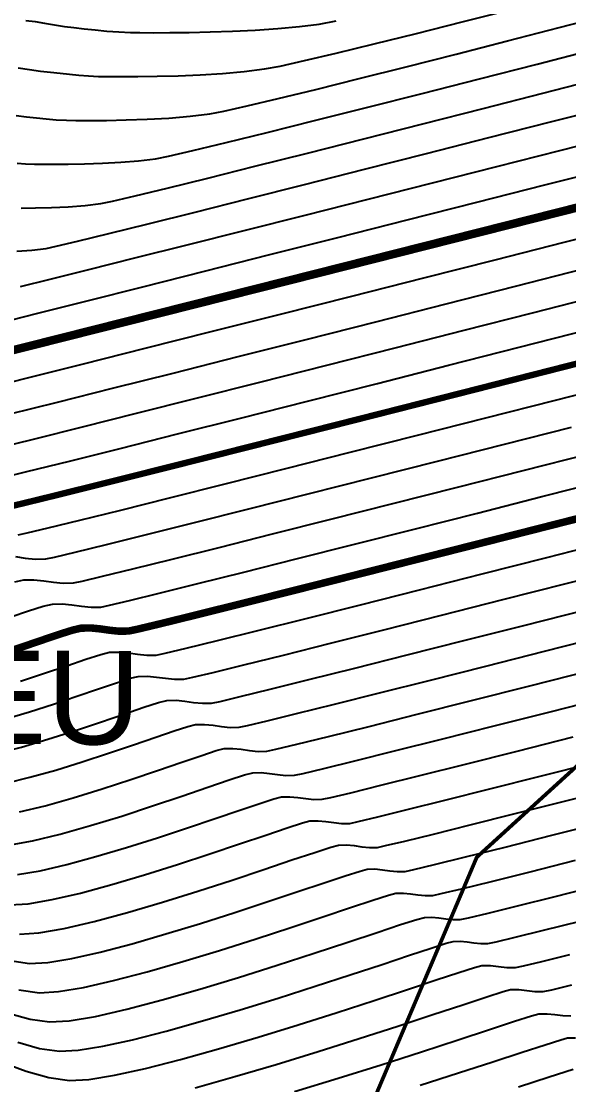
# Model space of a CAD drawing. Extents: x 360931 to 362237, y 7351473 to 7352200.
# Drawn here: x 361626.1 to 361655.4, y 7351783.2 to 7351840.1 of the extents above; entities that cross this region are included whole.
import ezdxf
from ezdxf.enums import TextEntityAlignment as Align

# ---------------------------------------------------------------- set-up
doc = ezdxf.new("R2010")
doc.units = 0
for name, color, linetype in [('A_Curvas Intermediarias', 37, 'Continuous'), ('A_Curvas Mestras', 32, 'Continuous'), ('ZZ-Carimbo Texto', 7, 'Continuous')]:
    doc.layers.add(name, color=color, linetype=linetype)
doc.styles.add('CARIMBO', font='arial.ttf', dxfattribs={"height": 2})
picture_1 = doc.add_image_def('image1.tif', size_in_pixel=(23490, 20550))

msp = doc.modelspace()

# ---------------------------------------------------------------- linework, layer by layer
at = {"color": 0, "const_width": 0.2}
for points in [[(361742.374, 7351835.023), (361742.483, 7351832.901), (361741.648, 7351828.1), (361740.085, 7351822.573), (361736.276, 7351817.99), (361731.054, 7351812.637), (361726.323, 7351807.284), (361714.617, 7351801.548), (361707.749, 7351797.903), (361699.883, 7351793.049), (361694.784, 7351789.511), (361688.899, 7351785.517), (361681.838, 7351781.327), (361680.275, 7351779.658), (361679.36, 7351773.914), (361679.018, 7351772.407), (361675.699, 7351770.987), (361644.273, 7351780.802), (361650.459, 7351795.374), (361677.598, 7351820.1), (361698.88, 7351839.49), (361718.112, 7351857.012), (361743.92, 7351952.586)], [(361556.604, 7351794.872), (361557.809, 7351793.852), (361549.666, 7351782.966), (361539.023, 7351771.445), (361529.286, 7351767.979), (361519.1, 7351770.126), (361511.497, 7351763.389), (361510.073, 7351761.671), (361507.671, 7351761.026), (361501.36, 7351763.093), (361500.898, 7351762.188), (361521.024, 7351751.265), (361541.688, 7351746.488), (361579.439, 7351744.25), (361587.794, 7351725.479), (361608.852, 7351739.389), (361632.208, 7351752.383), (361650.459, 7351795.374), (361692.77, 7351833.923)]]:
    msp.add_lwpolyline(points, dxfattribs=at)
at = {"layer": 'A_Curvas Intermediarias', "flags": 128}
for points, elevation in [([(361625.839, 7351835.009), (361626.392, 7351834.947), (361626.92, 7351834.885), (361627.44, 7351834.83), (361627.968, 7351834.787), (361628.523, 7351834.763), (361629.017, 7351834.755), (361629.747, 7351834.751), (361630.662, 7351834.757), (361631.71, 7351834.777), (361632.839, 7351834.816), (361633.998, 7351834.881), (361635.134, 7351834.975), (361636.195, 7351835.104), (361636.939, 7351835.247), (361638.177, 7351835.525), (361639.84, 7351835.92), (361641.859, 7351836.413), (361644.164, 7351836.986), (361646.687, 7351837.621), (361649.359, 7351838.298), (361652.109, 7351839.001), (361654.87, 7351839.71), (361657.571, 7351840.407)], 111), ([(361625.948, 7351837.557), (361626.554, 7351837.465), (361627.131, 7351837.392), (361627.667, 7351837.332), (361628.18, 7351837.272), (361628.683, 7351837.216), (361629.185, 7351837.167), (361629.699, 7351837.129), (361630.237, 7351837.107), (361630.73, 7351837.099), (361631.445, 7351837.094), (361632.339, 7351837.096), (361633.37, 7351837.11), (361634.497, 7351837.14), (361635.677, 7351837.19), (361636.868, 7351837.264), (361638.028, 7351837.367), (361639.114, 7351837.501), (361639.952, 7351837.659), (361641.254, 7351837.947), (361642.95, 7351838.346), (361644.968, 7351838.837), (361647.237, 7351839.401), (361649.686, 7351840.019), (361652.245, 7351840.671)], 112), ([(361626.35, 7351840.097), (361626.847, 7351840.045), (361627.359, 7351839.953), (361627.884, 7351839.853), (361628.423, 7351839.775), (361628.913, 7351839.719), (361629.463, 7351839.655), (361630.057, 7351839.588), (361630.68, 7351839.527), (361631.317, 7351839.479), (361631.95, 7351839.452), (361632.448, 7351839.444), (361633.161, 7351839.44), (361634.051, 7351839.443), (361635.081, 7351839.455), (361636.212, 7351839.48), (361637.404, 7351839.521), (361638.621, 7351839.581), (361639.824, 7351839.661), (361640.974, 7351839.767), (361642.033, 7351839.899), (361642.94, 7351840.067)], 113), ([(361626.103, 7351830.066), (361626.861, 7351830.074), (361627.719, 7351830.097), (361628.623, 7351830.14), (361629.52, 7351830.209), (361630.357, 7351830.308), (361630.982, 7351830.437), (361632.194, 7351830.72), (361633.917, 7351831.138), (361636.077, 7351831.671), (361638.598, 7351832.301), (361641.406, 7351833.007), (361644.424, 7351833.77), (361647.579, 7351834.571), (361650.794, 7351835.389), (361653.996, 7351836.207), (361657.108, 7351837.004)], 109), ([(361625.867, 7351827.768), (361626.68, 7351827.823), (361627.438, 7351827.91), (361627.983, 7351828.026), (361629.122, 7351828.297), (361630.785, 7351828.704), (361632.9, 7351829.228), (361635.397, 7351829.853), (361638.203, 7351830.558), (361641.249, 7351831.327), (361644.464, 7351832.141), (361647.775, 7351832.982), (361651.113, 7351833.831), (361654.406, 7351834.67), (361657.584, 7351835.481)], 108), ([(361626.059, 7351825.875), (361627.659, 7351826.27), (361629.723, 7351826.784), (361632.184, 7351827.401), (361634.975, 7351828.103), (361638.028, 7351828.873), (361641.278, 7351829.695), (361644.656, 7351830.55), (361648.096, 7351831.423), (361651.531, 7351832.295), (361654.894, 7351833.15), (361658.117, 7351833.971)], 107), ([(361624.813, 7351823.905), (361627.002, 7351824.454), (361629.627, 7351825.114), (361632.616, 7351825.867), (361635.896, 7351826.695), (361639.393, 7351827.579), (361643.035, 7351828.5), (361646.747, 7351829.44), (361650.458, 7351830.38), (361654.093, 7351831.302), (361657.58, 7351832.187)], 106), ([(361623.837, 7351820.333), (361626.447, 7351820.989), (361629.434, 7351821.742), (361632.731, 7351822.574), (361636.267, 7351823.467), (361639.974, 7351824.405), (361643.784, 7351825.369), (361647.627, 7351826.343), (361651.435, 7351827.308), (361655.138, 7351828.248), (361658.668, 7351829.145)], 104), ([(361625.452, 7351819.047), (361628.041, 7351819.694), (361630.991, 7351820.435), (361634.234, 7351821.253), (361637.705, 7351822.13), (361641.336, 7351823.051), (361645.062, 7351823.997), (361648.817, 7351824.951), (361652.533, 7351825.898), (361656.144, 7351826.819)], 103), ([(361624.709, 7351817.213), (361626.833, 7351817.739), (361629.377, 7351818.375), (361632.274, 7351819.103), (361635.46, 7351819.906), (361638.869, 7351820.768), (361642.436, 7351821.672), (361646.096, 7351822.601), (361649.784, 7351823.539), (361653.434, 7351824.468), (361656.981, 7351825.373)], 102), ([(361624.657, 7351815.554), (361626.413, 7351815.985), (361628.683, 7351816.548), (361631.393, 7351817.226), (361634.469, 7351818), (361637.835, 7351818.849), (361641.419, 7351819.756), (361645.146, 7351820.701), (361648.941, 7351821.666), (361652.731, 7351822.63), (361656.441, 7351823.576)], 101), ([(361625.937, 7351812.601), (361626.425, 7351812.704), (361627.55, 7351812.971), (361629.242, 7351813.385), (361631.429, 7351813.928), (361634.039, 7351814.581), (361637.002, 7351815.326), (361640.245, 7351816.145), (361643.697, 7351817.018), (361647.286, 7351817.929), (361650.942, 7351818.858), (361654.593, 7351819.787), (361658.167, 7351820.698)], 99), ([(361625.798, 7351811.44), (361626.326, 7351811.365), (361626.861, 7351811.309), (361627.415, 7351811.317), (361627.893, 7351811.417), (361628.997, 7351811.679), (361630.657, 7351812.086), (361632.802, 7351812.618), (361635.362, 7351813.259), (361638.268, 7351813.99), (361641.449, 7351814.793), (361644.835, 7351815.649), (361648.357, 7351816.543), (361651.943, 7351817.454), (361655.524, 7351818.365)], 98), ([(361625.769, 7351810.089), (361626.242, 7351810.193), (361626.783, 7351810.205), (361627.307, 7351810.153), (361627.825, 7351810.079), (361628.349, 7351810.025), (361628.893, 7351810.032), (361629.362, 7351810.13), (361630.444, 7351810.388), (361632.071, 7351810.786), (361634.175, 7351811.308), (361636.685, 7351811.937), (361639.535, 7351812.653), (361642.654, 7351813.44), (361645.974, 7351814.281), (361649.427, 7351815.156), (361652.943, 7351816.05), (361656.455, 7351816.943)], 97), ([(361625.543, 7351808.218), (361626.501, 7351808.545), (361627.271, 7351808.789), (361627.772, 7351808.905), (361628.303, 7351808.917), (361628.816, 7351808.866), (361629.324, 7351808.793), (361629.838, 7351808.74), (361630.37, 7351808.747), (361630.83, 7351808.844), (361631.891, 7351809.096), (361633.486, 7351809.487), (361635.548, 7351809.998), (361638.008, 7351810.614), (361640.801, 7351811.316), (361643.859, 7351812.088), (361647.113, 7351812.912), (361650.497, 7351813.77), (361653.944, 7351814.646), (361657.386, 7351815.522)], 96), ([(361626.075, 7351804.785), (361627.346, 7351805.205), (361628.536, 7351805.611), (361629.566, 7351805.962), (361630.357, 7351806.215), (361630.832, 7351806.329), (361631.342, 7351806.341), (361631.834, 7351806.292), (361632.321, 7351806.222), (361632.815, 7351806.171), (361633.326, 7351806.178), (361633.806, 7351806.28), (361634.923, 7351806.546), (361636.599, 7351806.958), (361638.761, 7351807.495), (361641.331, 7351808.139), (361644.236, 7351808.87), (361647.4, 7351809.67), (361650.746, 7351810.517), (361654.201, 7351811.394), (361657.688, 7351812.281)], 94), ([(361625.28, 7351802.776), (361626.546, 7351803.15), (361627.837, 7351803.564), (361629.087, 7351803.984), (361630.23, 7351804.375), (361631.2, 7351804.704), (361631.933, 7351804.938), (361632.362, 7351805.041), (361632.861, 7351805.053), (361633.343, 7351805.005), (361633.82, 7351804.937), (361634.303, 7351804.886), (361634.803, 7351804.893), (361635.274, 7351804.993), (361636.367, 7351805.254), (361638.008, 7351805.656), (361640.124, 7351806.183), (361642.64, 7351806.813), (361645.484, 7351807.529), (361648.58, 7351808.311), (361651.857, 7351809.141), (361655.238, 7351810), (361658.651, 7351810.868)], 93), ([(361624.828, 7351800.935), (361626.129, 7351801.266), (361627.531, 7351801.679), (361628.958, 7351802.134), (361630.337, 7351802.596), (361631.594, 7351803.026), (361632.655, 7351803.387), (361633.446, 7351803.642), (361633.893, 7351803.753), (361634.381, 7351803.765), (361634.853, 7351803.718), (361635.319, 7351803.651), (361635.791, 7351803.602), (361636.281, 7351803.609), (361636.741, 7351803.706), (361637.811, 7351803.961), (361639.416, 7351804.355), (361641.487, 7351804.87), (361643.949, 7351805.487), (361646.731, 7351806.188), (361649.761, 7351806.953), (361652.967, 7351807.765), (361656.275, 7351808.605)], 92), ([(361625.31, 7351799.341), (361626.575, 7351799.647), (361627.949, 7351800.035), (361629.37, 7351800.475), (361630.776, 7351800.935), (361632.106, 7351801.385), (361633.298, 7351801.794), (361634.289, 7351802.131), (361635.018, 7351802.365), (361635.423, 7351802.465), (361635.9, 7351802.477), (361636.362, 7351802.431), (361636.818, 7351802.365), (361637.28, 7351802.317), (361637.758, 7351802.324), (361638.209, 7351802.419), (361639.254, 7351802.669), (361640.825, 7351803.054), (361642.85, 7351803.558), (361645.258, 7351804.161), (361647.979, 7351804.846), (361650.942, 7351805.595), (361654.077, 7351806.389), (361657.313, 7351807.21)], 91), ([(361625.423, 7351796.025), (361626.704, 7351796.251), (361628.19, 7351796.609), (361629.806, 7351797.063), (361631.478, 7351797.577), (361633.13, 7351798.114), (361634.688, 7351798.639), (361636.077, 7351799.115), (361637.222, 7351799.506), (361638.049, 7351799.777), (361638.483, 7351799.89), (361638.939, 7351799.9), (361639.38, 7351799.857), (361639.815, 7351799.794), (361640.257, 7351799.748), (361640.714, 7351799.755), (361641.185, 7351799.855), (361642.285, 7351800.119), (361643.936, 7351800.525), (361646.057, 7351801.053), (361648.57, 7351801.684), (361651.395, 7351802.396), (361654.452, 7351803.169), (361657.663, 7351803.983)], 89), ([(361625.904, 7351794.451), (361627.12, 7351794.656), (361628.54, 7351794.985), (361630.101, 7351795.408), (361631.739, 7351795.895), (361633.39, 7351796.417), (361634.99, 7351796.944), (361636.477, 7351797.445), (361637.786, 7351797.891), (361638.855, 7351798.253), (361639.618, 7351798.5), (361640.013, 7351798.602), (361640.459, 7351798.612), (361640.889, 7351798.57), (361641.314, 7351798.509), (361641.745, 7351798.464), (361642.191, 7351798.47), (361642.651, 7351798.568), (361643.726, 7351798.825), (361645.338, 7351799.222), (361647.409, 7351799.738), (361649.862, 7351800.354), (361652.62, 7351801.049), (361655.606, 7351801.804)], 88), ([(361625.489, 7351792.834), (361626.479, 7351792.89), (361627.765, 7351793.109), (361629.276, 7351793.461), (361630.943, 7351793.913), (361632.697, 7351794.433), (361634.467, 7351794.989), (361636.185, 7351795.551), (361637.78, 7351796.085), (361639.183, 7351796.56), (361640.324, 7351796.945), (361641.135, 7351797.207), (361641.544, 7351797.314), (361641.978, 7351797.324), (361642.398, 7351797.283), (361642.813, 7351797.223), (361643.233, 7351797.179), (361643.669, 7351797.185), (361644.118, 7351797.281), (361645.167, 7351797.532), (361646.739, 7351797.919), (361648.761, 7351798.423), (361651.155, 7351799.023), (361653.846, 7351799.702), (361656.759, 7351800.439)], 87), ([(361626.023, 7351791.269), (361627.054, 7351791.329), (361628.408, 7351791.563), (361630.01, 7351791.937), (361631.784, 7351792.417), (361633.653, 7351792.97), (361635.544, 7351793.561), (361637.378, 7351794.158), (361639.082, 7351794.725), (361640.579, 7351795.229), (361641.794, 7351795.637), (361642.651, 7351795.914), (361643.074, 7351796.026), (361643.497, 7351796.036), (361643.907, 7351795.996), (361644.312, 7351795.937), (361644.722, 7351795.895), (361645.146, 7351795.901), (361645.584, 7351795.994), (361646.607, 7351796.239), (361648.141, 7351796.616), (361650.112, 7351797.107), (361652.447, 7351797.693), (361655.072, 7351798.355), (361657.913, 7351799.073)], 86), ([(361625.983, 7351788.297), (361627.09, 7351788.137), (361628.101, 7351788.193), (361629.442, 7351788.418), (361631.042, 7351788.78), (361632.834, 7351789.251), (361634.747, 7351789.8), (361636.712, 7351790.398), (361638.661, 7351791.015), (361640.524, 7351791.621), (361642.233, 7351792.187), (361643.717, 7351792.683), (361644.908, 7351793.078), (361645.737, 7351793.344), (361646.134, 7351793.451), (361646.536, 7351793.46), (361646.925, 7351793.421), (361647.309, 7351793.366), (361647.698, 7351793.326), (361648.102, 7351793.331), (361648.56, 7351793.43), (361649.636, 7351793.688), (361651.246, 7351794.086), (361653.308, 7351794.6), (361655.739, 7351795.211)], 84), ([(361625.476, 7351787.029), (361626.584, 7351786.714), (361627.623, 7351786.571), (361628.67, 7351786.631), (361630.07, 7351786.868), (361631.75, 7351787.25), (361633.636, 7351787.746), (361635.654, 7351788.325), (361637.73, 7351788.954), (361639.79, 7351789.603), (361641.759, 7351790.241), (361643.564, 7351790.836), (361645.131, 7351791.357), (361646.387, 7351791.773), (361647.256, 7351792.052), (361647.664, 7351792.163), (361648.056, 7351792.172), (361648.434, 7351792.134), (361648.808, 7351792.081), (361649.187, 7351792.041), (361649.579, 7351792.047), (361650.025, 7351792.143), (361651.072, 7351792.394), (361652.64, 7351792.781), (361654.647, 7351793.282), (361657.013, 7351793.876)], 83), ([(361625.92, 7351785.485), (361627.082, 7351785.155), (361628.157, 7351785.005), (361629.148, 7351785.058), (361630.47, 7351785.273), (361632.06, 7351785.623), (361633.855, 7351786.082), (361635.792, 7351786.624), (361637.807, 7351787.222), (361639.839, 7351787.85), (361641.823, 7351788.482), (361643.696, 7351789.091), (361645.396, 7351789.651), (361646.859, 7351790.136), (361648.022, 7351790.519), (361648.821, 7351790.774), (361649.195, 7351790.875), (361649.575, 7351790.884), (361649.943, 7351790.847), (361650.307, 7351790.795), (361650.675, 7351790.757), (361651.057, 7351790.762), (361651.491, 7351790.855), (361652.509, 7351791.1), (361654.033, 7351791.476), (361655.985, 7351791.963)], 82), ([(361625.071, 7351784.432), (361626.365, 7351783.94), (361627.581, 7351783.595), (361628.691, 7351783.439), (361629.712, 7351783.496), (361631.087, 7351783.721), (361632.748, 7351784.089), (361634.627, 7351784.57), (361636.659, 7351785.138), (361638.776, 7351785.765), (361640.911, 7351786.423), (361642.996, 7351787.084), (361644.966, 7351787.722), (361646.752, 7351788.308), (361648.288, 7351788.816), (361649.507, 7351789.216), (361650.342, 7351789.483), (361650.725, 7351789.587), (361651.185, 7351789.59), (361651.629, 7351789.535), (361652.073, 7351789.479), (361652.534, 7351789.477), (361652.956, 7351789.568), (361653.945, 7351789.806), (361655.427, 7351790.171)], 81), ([(361640.711, 7351782.85), (361643.052, 7351783.568), (361645.341, 7351784.289), (361647.503, 7351784.984), (361649.463, 7351785.623), (361651.146, 7351786.175), (361652.477, 7351786.611), (361653.382, 7351786.899), (361653.785, 7351787.011), (361654.219, 7351787.014), (361654.637, 7351786.962), (361655.055, 7351786.909), (361655.49, 7351786.908)], 79), ([(361647.436, 7351783.186), (361649.481, 7351783.845), (361651.318, 7351784.443), (361652.884, 7351784.956), (361654.115, 7351785.357), (361654.947, 7351785.622), (361655.315, 7351785.723), (361655.735, 7351785.726)], 78), ([(361652.694, 7351783.107), (361654.326, 7351783.64), (361655.606, 7351784.056)], 77)]:
    msp.add_lwpolyline(points, dxfattribs=dict(at, elevation=elevation))
at = {"layer": 'A_Curvas Mestras', "flags": 128}
for points, elevation in [([(361625.896, 7351832.475), (361626.342, 7351832.439), (361626.809, 7351832.419), (361627.225, 7351832.412), (361627.841, 7351832.409), (361628.612, 7351832.413), (361629.496, 7351832.43), (361630.447, 7351832.464), (361631.424, 7351832.518), (361632.381, 7351832.597), (361633.276, 7351832.706), (361633.988, 7351832.848), (361635.274, 7351833.144), (361637.054, 7351833.572), (361639.25, 7351834.112), (361641.781, 7351834.744), (361644.569, 7351835.446), (361647.535, 7351836.197), (361650.599, 7351836.978), (361653.683, 7351837.767), (361656.707, 7351838.543)], 110), ([(361626.012, 7351797.796), (361627.388, 7351798.128), (361628.883, 7351798.549), (361630.429, 7351799.026), (361631.958, 7351799.525), (361633.4, 7351800.012), (361634.69, 7351800.454), (361635.757, 7351800.818), (361636.534, 7351801.071), (361636.953, 7351801.178), (361637.42, 7351801.188), (361637.871, 7351801.144), (361638.317, 7351801.08), (361638.768, 7351801.033), (361639.236, 7351801.039), (361639.718, 7351801.142), (361640.845, 7351801.412), (361642.534, 7351801.828), (361644.706, 7351802.369), (361647.278, 7351803.014), (361650.169, 7351803.743), (361653.298, 7351804.534), (361656.585, 7351805.367)], 90), ([(361625.491, 7351789.856), (361626.556, 7351789.703), (361627.532, 7351789.755), (361628.812, 7351789.967), (361630.333, 7351790.31), (361632.029, 7351790.755), (361633.838, 7351791.275), (361635.693, 7351791.842), (361637.532, 7351792.426), (361639.289, 7351793.001), (361640.901, 7351793.538), (361642.302, 7351794.008), (361643.43, 7351794.383), (361644.218, 7351794.636), (361644.604, 7351794.738), (361645.017, 7351794.748), (361645.416, 7351794.708), (361645.811, 7351794.652), (361646.21, 7351794.61), (361646.624, 7351794.616), (361647.094, 7351794.717), (361648.199, 7351794.983), (361649.853, 7351795.39), (361651.97, 7351795.919), (361654.466, 7351796.546), (361657.255, 7351797.25)], 85), ([(361635.399, 7351783.058), (361637.526, 7351783.652), (361639.744, 7351784.307), (361641.982, 7351784.995), (361644.169, 7351785.687), (361646.235, 7351786.353), (361648.108, 7351786.966), (361649.717, 7351787.495), (361650.992, 7351787.913), (361651.862, 7351788.191), (361652.255, 7351788.299), (361652.702, 7351788.302), (361653.133, 7351788.249), (361653.564, 7351788.194), (361654.012, 7351788.193), (361654.466, 7351788.291), (361655.537, 7351788.55)], 80)]:
    msp.add_lwpolyline(points, dxfattribs=dict(at, elevation=elevation))
at = {"layer": 'A_Curvas Mestras', "color": 3, "const_width": 0.45, "elevation": 105, "flags": 128}
msp.add_lwpolyline([(361623.8, 7351822.002), (361626.367, 7351822.649), (361629.311, 7351823.392), (361632.565, 7351824.214), (361636.059, 7351825.096), (361639.726, 7351826.022), (361643.496, 7351826.975), (361647.301, 7351827.938), (361651.073, 7351828.892), (361654.743, 7351829.821), (361658.243, 7351830.708)], dxfattribs=at)
at = {"layer": 'A_Curvas Mestras', "color": 9, "true_color": 0xd19cc7, "const_width": 0.34, "elevation": 100, "flags": 128}
msp.add_lwpolyline([(361624.957, 7351813.99), (361626.104, 7351814.263), (361627.828, 7351814.685), (361630.056, 7351815.238), (361632.716, 7351815.904), (361635.735, 7351816.663), (361639.04, 7351817.497), (361642.558, 7351818.387), (361646.216, 7351819.315), (361649.942, 7351820.262), (361653.662, 7351821.209), (361657.304, 7351822.137)], dxfattribs=at)
at = {"layer": 'A_Curvas Mestras', "color": 11, "true_color": 0xf27172, "const_width": 0.4, "elevation": 95, "flags": 128}
msp.add_lwpolyline([(361625.03, 7351806.238), (361626.152, 7351806.611), (361627.207, 7351806.972), (361628.129, 7351807.285), (361628.849, 7351807.512), (361629.302, 7351807.617), (361629.822, 7351807.629), (361630.325, 7351807.579), (361630.823, 7351807.508), (361631.326, 7351807.455), (361631.848, 7351807.463), (361632.339, 7351807.566), (361633.479, 7351807.838), (361635.191, 7351808.259), (361637.398, 7351808.808), (361640.023, 7351809.465), (361642.989, 7351810.212), (361646.219, 7351811.028), (361649.636, 7351811.894), (361653.164, 7351812.789), (361656.724, 7351813.694)], dxfattribs=at)

# ---------------------------------------------------------------- texts
at = {"layer": 'ZZ-Carimbo Texto', "style": 'CARIMBO'}
msp.add_text('TETEU', height=5, rotation=359.7528, dxfattribs=at).set_placement((361621.062, 7351803.945), align=Align.MIDDLE_CENTER)

# ---------------------------------------------------------------- pictures from other files: only their frames are drawn
at = {"lineweight": 30}
image = msp.add_image(picture_1, insert=(361177.259, 7351517.423, -3.228), size_in_units=(579.285, 506.782), dxfattribs=dict(at, fade=58))
image.dxf.flags = 15

doc.saveas('drawing.dxf')
